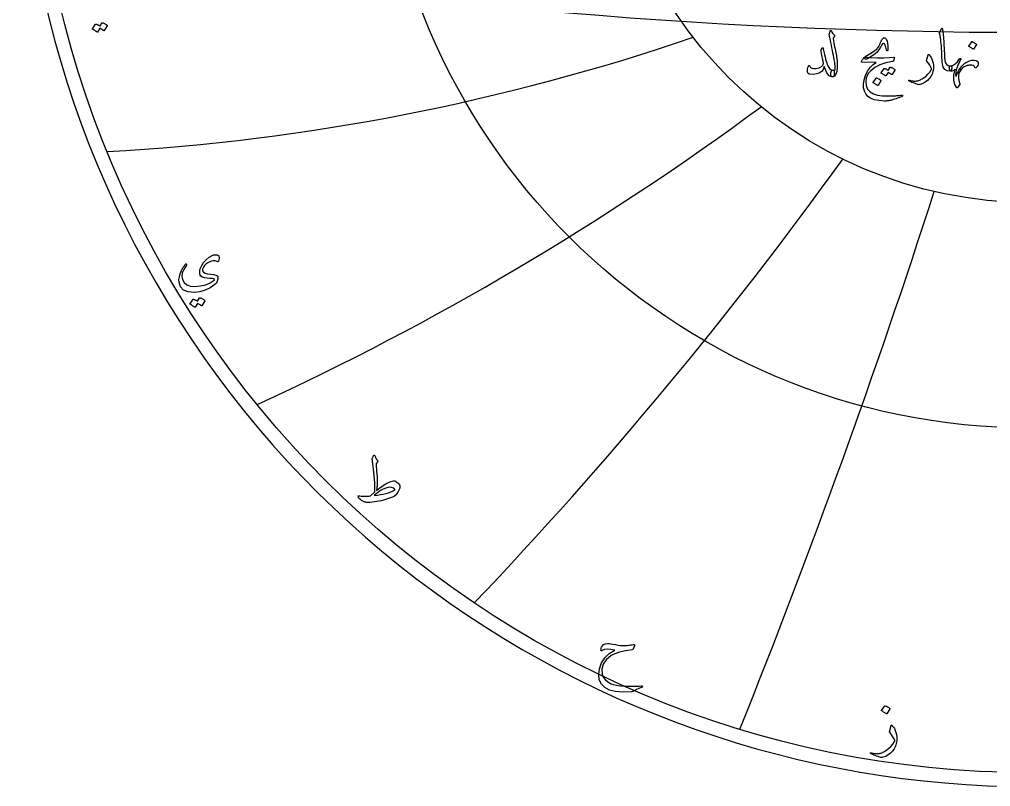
# Model space of a CAD drawing. Header units: millimetres. Extents: x -57 to 57, y -57 to 58.
# Drawn here: x -56.6 to -2.2, y -56.6 to -13.7 of the extents above; entities that cross this region are included whole.
import ezdxf

# ---------------------------------------------------------------- set-up
doc = ezdxf.new("R2010")
doc.units = ezdxf.units.MM
for name, color, linetype in [('CUT_OUTER', 1, 'Continuous'), ('ENGRAVE', 7, 'Continuous'), ('ENGRAVE_FINE', 8, 'Continuous'), ('TEXT', 5, 'Continuous')]:
    doc.layers.add(name, color=color, linetype=linetype)

msp = doc.modelspace()

# ---------------------------------------------------------------- linework, layer by layer
at = {"layer": 'CUT_OUTER'}
msp.add_arc((-0.0002, -0.0001), 56.5799, 134.29662, 87.80179, dxfattribs=at)
at = {"layer": 'ENGRAVE'}
for radius in [55.8, 36.5261, 23.9096]:
    msp.add_circle((0, 0), radius, dxfattribs=at)
for centre, radius, start, end in [((-58.5192, 101.3583), 122.6057, 273.200226, 288.860771), ((-110.1946, 110.1946), 160.062, 294.709191, 306.454599), ((-202.2435, 116.7653), 236.3699, 316.377737, 324.208009), ((-450.8833, 120.8138), 468.2156, 338.159472, 342.074608)]:
    msp.add_arc(centre, radius, start, end, dxfattribs=at)
at = {"layer": 'ENGRAVE_FINE'}
msp.add_arc((0, 291.4041), 305.7921, 259.637891, 280.362109, dxfattribs=at)
at = {"layer": 'TEXT'}
for points in [[(-51.9536, -13.8532), (-51.9492, -13.8488), (-51.943, -13.8461), (-51.9351, -13.8453), (-51.9254, -13.8461), (-51.8908, -13.8591), (-51.8572, -13.8734), (-51.8248, -13.889), (-51.7934, -13.906), (-51.763, -13.9245), (-51.7332, -13.9447), (-51.704, -13.9667), (-51.6755, -13.9905), (-51.67, -13.9977), (-51.6676, -14.0054), (-51.6683, -14.0136), (-51.672, -14.0221), (-51.841, -14.2897), (-51.8456, -14.2932), (-51.8524, -14.2932), (-51.8614, -14.2897), (-51.8726, -14.2826), (-51.8803, -14.2761), (-51.8929, -14.2672), (-51.9103, -14.2559), (-51.9325, -14.2421), (-51.9598, -14.2258), (-51.9923, -14.2065), (-52.0302, -14.1844), (-52.0733, -14.1594), (-52.207, -14.3671), (-52.2132, -14.3735), (-52.2211, -14.375), (-52.2308, -14.3717), (-52.2422, -14.3636), (-52.2521, -14.3565), (-52.2678, -14.346), (-52.2891, -14.3319), (-52.3162, -14.3143), (-52.3494, -14.2932), (-52.3892, -14.2685), (-52.4356, -14.2404), (-52.4886, -14.2087), (-52.4941, -14.2034), (-52.4966, -14.1981), (-52.4959, -14.1929), (-52.4922, -14.1876), (-52.3197, -13.9306), (-52.3153, -13.9262), (-52.3091, -13.9236), (-52.3012, -13.9227), (-52.2915, -13.9236), (-52.262, -13.9332), (-52.2334, -13.9443), (-52.2057, -13.9569), (-52.1789, -13.9711), (-52.1529, -13.9866), (-52.1278, -14.0032), (-52.1036, -14.0209), (-52.0803, -14.0397)], [(-11.2233, -14.3156), (-11.2173, -14.2997), (-11.2093, -14.2884), (-11.1992, -14.2816), (-11.187, -14.2793), (-11.1761, -14.2812), (-11.1664, -14.2867), (-11.1579, -14.296), (-11.1507, -14.309), (-11.1214, -14.376), (-11.0863, -14.4352), (-11.0455, -14.4866), (-10.9989, -14.5301), (-10.9836, -14.5493), (-10.9774, -14.5705), (-10.9803, -14.5938), (-10.9923, -14.6192), (-11.0007, -14.6324), (-11.0092, -14.6456), (-11.018, -14.6588), (-11.0269, -14.672), (-11.0359, -14.6852), (-11.0447, -14.6984), (-11.0532, -14.7116), (-11.0616, -14.7248), (-11.0597, -14.7568), (-11.0443, -14.8461), (-11.0152, -14.9927), (-10.9725, -15.1967), (-10.9488, -15.3088), (-10.9271, -15.4141), (-10.9075, -15.5126), (-10.89, -15.6043), (-10.8747, -15.6889), (-10.8619, -15.7664), (-10.8516, -15.8366), (-10.8438, -15.8996), (-10.8378, -15.959), (-10.8331, -16.0184), (-10.8296, -16.0778), (-10.8273, -16.1372), (-10.8263, -16.1968), (-10.8265, -16.2568), (-10.8279, -16.3173), (-10.8306, -16.3781), (-10.8535, -16.5821), (-10.8991, -16.732), (-10.9673, -16.8279), (-11.0583, -16.8698), (-11.1033, -16.8711), (-11.1391, -16.8583), (-11.166, -16.8315), (-11.1837, -16.7906), (-11.1928, -16.7426), (-11.1936, -16.6941), (-11.1862, -16.6452), (-11.1705, -16.5959), (-11.1495, -16.5503), (-11.1259, -16.5192), (-11.1, -16.5025), (-11.0715, -16.5002), (-11.0495, -16.5018), (-11.0298, -16.5031), (-11.0124, -16.5042), (-10.9972, -16.5052), (-10.9842, -16.5055), (-10.9729, -16.5048), (-10.9635, -16.503), (-10.956, -16.5002), (-10.9411, -16.4511), (-10.9362, -16.3765), (-10.9411, -16.2762), (-10.956, -16.1504), (-10.9673, -16.0757), (-10.9816, -15.99), (-10.9987, -15.8933), (-11.0187, -15.7858), (-11.0414, -15.6671), (-11.0665, -15.537), (-11.0942, -15.3956), (-11.1243, -15.2429), (-11.154, -15.0936), (-11.1804, -14.9624), (-11.2035, -14.8494), (-11.2233, -14.7545), (-11.2396, -14.6778), (-11.2522, -14.6192), (-11.261, -14.5788), (-11.2662, -14.5565), (-11.2705, -14.5274), (-11.2703, -14.4963), (-11.2656, -14.4631), (-11.2563, -14.4278), (-11.25, -14.4102), (-11.2443, -14.3936), (-11.2393, -14.378), (-11.2348, -14.3635), (-11.231, -14.35), (-11.2278, -14.3375), (-11.2253, -14.326), (-11.2233, -14.3156)], [(-4.9863, -14.1803), (-4.9799, -14.1704), (-4.9739, -14.1638), (-4.9684, -14.1605), (-4.9632, -14.1605), (-4.9554, -14.1648), (-4.9483, -14.1778), (-4.9422, -14.1995), (-4.9368, -14.2298), (-4.9096, -14.4763), (-4.8873, -14.7042), (-4.87, -14.9135), (-4.8576, -15.1043), (-4.8497, -15.2675), (-4.8423, -15.4137), (-4.8356, -15.543), (-4.8295, -15.6554), (-4.8243, -15.7509), (-4.8201, -15.8295), (-4.8169, -15.8912), (-4.8147, -15.9359), (-4.7854, -16.07), (-4.7206, -16.1686), (-4.6204, -16.2317), (-4.4847, -16.2593), (-4.447, -16.2692), (-4.4228, -16.2923), (-4.4123, -16.3286), (-4.4154, -16.3781), (-4.4309, -16.4561), (-4.4476, -16.5118), (-4.4655, -16.5452), (-4.4847, -16.5563), (-4.6757, -16.5312), (-4.8163, -16.4557), (-4.9067, -16.3299), (-4.9467, -16.1537), (-4.953, -16.0695), (-4.9587, -15.985), (-4.9637, -15.9003), (-4.9681, -15.8155), (-4.9722, -15.7304), (-4.976, -15.6451), (-4.9796, -15.5596), (-4.983, -15.4739), (-4.9892, -15.3105), (-4.9978, -15.1633), (-5.009, -15.0324), (-5.0226, -14.9179), (-5.0387, -14.8078), (-5.0572, -14.6906), (-5.0783, -14.5661), (-5.1018, -14.4344), (-5.1049, -14.4107), (-5.1043, -14.389), (-5.0999, -14.3694), (-5.0919, -14.3519)], [(-9.3654, -15.8435), (-9.3458, -15.8205), (-9.3233, -15.7977), (-9.298, -15.7751), (-9.2697, -15.7528), (-9.2386, -15.7304), (-9.2045, -15.7078), (-9.1676, -15.685), (-9.1278, -15.662), (-8.9512, -15.5577), (-8.8077, -15.4657), (-8.6971, -15.3861), (-8.6196, -15.3188), (-8.5596, -15.2526), (-8.5082, -15.1827), (-8.4655, -15.1091), (-8.4315, -15.0317), (-8.4168, -14.993), (-8.4022, -14.9562), (-8.3879, -14.9213), (-8.3737, -14.8882), (-8.36, -14.8573), (-8.3469, -14.8292), (-8.3345, -14.8037), (-8.3226, -14.7809), (-8.2964, -14.7419), (-8.2673, -14.7141), (-8.2354, -14.6974), (-8.2005, -14.6918), (-8.1665, -14.6974), (-8.1337, -14.7141), (-8.1021, -14.7419), (-8.0718, -14.7809), (-8.0341, -14.87), (-8.0099, -14.9987), (-7.9994, -15.167), (-8.0025, -15.3749), (-8.0046, -15.3937), (-8.0107, -15.4071), (-8.0211, -15.4151), (-8.0355, -15.4178), (-8.0503, -15.4149), (-8.0619, -15.4063), (-8.0701, -15.3918), (-8.0751, -15.3716), (-8.1005, -15.2128), (-8.137, -15.0994), (-8.1846, -15.0313), (-8.2434, -15.0086), (-8.2585, -15.0113), (-8.2739, -15.0193), (-8.2898, -15.0327), (-8.3061, -15.0515), (-8.3133, -15.0628), (-8.3218, -15.0767), (-8.3315, -15.0933), (-8.3424, -15.1126), (-8.3546, -15.1345), (-8.368, -15.1592), (-8.3826, -15.1865), (-8.3985, -15.2165), (-8.493, -15.3712), (-8.6212, -15.5152), (-8.7834, -15.6484), (-8.9793, -15.7709), (-8.9814, -15.7722), (-8.9875, -15.7759), (-8.9979, -15.7821), (-9.0123, -15.7907), (-9.0309, -15.8019), (-9.0535, -15.8155), (-9.0804, -15.8316), (-9.1113, -15.8501), (-9.1767, -15.8794), (-9.2408, -15.8881), (-9.3037, -15.8761), (-9.3654, -15.8435)], [(-3.3066, -14.9129), (-3.3025, -14.9088), (-3.2967, -14.9063), (-3.2893, -14.9055), (-3.2802, -14.9063), (-3.2161, -14.9323), (-3.1556, -14.9641), (-3.0989, -15.0016), (-3.0459, -15.0449), (-3.0407, -15.0515), (-3.0385, -15.0581), (-3.0391, -15.0647), (-3.0426, -15.0713), (-3.1977, -15.3221), (-3.2035, -15.3281), (-3.2109, -15.3295), (-3.22, -15.3264), (-3.2307, -15.3188), (-3.24, -15.3122), (-3.2546, -15.3023), (-3.2746, -15.2891), (-3.3, -15.2726), (-3.3311, -15.2528), (-3.3685, -15.2297), (-3.412, -15.2033), (-3.4617, -15.1736), (-3.4683, -15.1687), (-3.4716, -15.1637), (-3.4716, -15.1588), (-3.4683, -15.1538)], [(-11.0616, -16.8731), (-11.1282, -16.8692), (-11.1862, -16.8574), (-11.2355, -16.8378), (-11.2761, -16.8104), (-11.3514, -16.7277), (-11.4221, -16.6149), (-11.4883, -16.472), (-11.55, -16.2989), (-11.5927, -16.4095), (-11.635, -16.4969), (-11.6768, -16.5613), (-11.7183, -16.6025), (-11.847, -16.6712), (-11.9955, -16.7155), (-12.1638, -16.7355), (-12.3519, -16.7312), (-12.4051, -16.7184), (-12.4459, -16.69), (-12.4744, -16.6458), (-12.4905, -16.586), (-12.4948, -16.5157), (-12.488, -16.44), (-12.4701, -16.3589), (-12.441, -16.2725), (-12.4352, -16.2608), (-12.4278, -16.2519), (-12.4187, -16.2459), (-12.408, -16.2428), (-12.3944, -16.2432), (-12.3832, -16.2478), (-12.3746, -16.2564), (-12.3684, -16.2692), (-12.3179, -16.3433), (-12.2422, -16.3905), (-12.1413, -16.4109), (-12.0153, -16.4045), (-11.8404, -16.3643), (-11.7117, -16.303), (-11.6292, -16.2207), (-11.5929, -16.1174), (-11.7282, -15.4706), (-11.7327, -15.4409), (-11.7331, -15.4145), (-11.7294, -15.3914), (-11.7216, -15.3716), (-11.6655, -15.2726), (-11.6575, -15.2596), (-11.6498, -15.2503), (-11.6426, -15.2448), (-11.6358, -15.2429), (-11.6265, -15.2479), (-11.6185, -15.2594), (-11.6117, -15.2776), (-11.6061, -15.3023), (-11.5732, -15.4674), (-11.5405, -15.6195), (-11.508, -15.7586), (-11.4757, -15.8848), (-11.4441, -15.9979), (-11.4135, -16.098), (-11.3839, -16.1852), (-11.3553, -16.2593), (-11.3027, -16.3548), (-11.2373, -16.4268), (-11.1592, -16.4753), (-11.0682, -16.5002), (-11.0426, -16.5089), (-11.022, -16.5283), (-11.0063, -16.5584), (-10.9956, -16.5992), (-10.9927, -16.6208), (-10.9906, -16.6425), (-10.9894, -16.6645), (-10.989, -16.6867), (-10.9898, -16.709), (-10.9923, -16.7316), (-10.9964, -16.7544), (-11.0022, -16.7774), (-11.0158, -16.8193), (-11.0302, -16.8492), (-11.0455, -16.8671), (-11.0616, -16.8731)], [(-5.7453, -15.6356), (-5.7434, -15.6296), (-5.7412, -15.6249), (-5.7385, -15.6214), (-5.7354, -15.6191), (-5.7261, -15.6183), (-5.7148, -15.6224), (-5.7014, -15.6315), (-5.6859, -15.6455), (-5.6257, -15.7171), (-5.5737, -15.7998), (-5.53, -15.8936), (-5.4945, -15.9986), (-5.4669, -16.1116), (-5.4499, -16.223), (-5.4438, -16.3327), (-5.4483, -16.4408), (-5.4776, -16.5831), (-5.5258, -16.7197), (-5.5931, -16.8504), (-5.6793, -16.9754), (-5.7824, -17.0886), (-5.9004, -17.1808), (-6.0332, -17.252), (-6.1809, -17.3021), (-6.2205, -17.3106), (-6.2601, -17.3128), (-6.2997, -17.3089), (-6.3393, -17.2988), (-6.4306, -17.267), (-6.513, -17.2374), (-6.5865, -17.21), (-6.6511, -17.185), (-6.7067, -17.1622), (-6.753, -17.1417), (-6.7901, -17.1234), (-6.8178, -17.1074), (-6.8236, -17.1025), (-6.8277, -17.0975), (-6.8302, -17.0926), (-6.831, -17.0876), (-6.8304, -17.0812), (-6.8285, -17.0752), (-6.8254, -17.0697), (-6.8211, -17.0645), (-6.8155, -17.0606), (-6.8087, -17.0587), (-6.8007, -17.0589), (-6.7914, -17.0612), (-6.7349, -17.0764), (-6.6808, -17.0889), (-6.6293, -17.0987), (-6.5802, -17.1058), (-6.5332, -17.1102), (-6.4878, -17.112), (-6.4441, -17.111), (-6.402, -17.1074), (-6.36, -17.1007), (-6.3166, -17.0905), (-6.2718, -17.0768), (-6.2254, -17.0596), (-6.1777, -17.0386), (-6.1285, -17.0138), (-6.0779, -16.985), (-6.0258, -16.9523), (-5.8796, -16.8471), (-5.7544, -16.7329), (-5.6502, -16.6095), (-5.5671, -16.4771), (-5.5617, -16.4664), (-5.5588, -16.454), (-5.5584, -16.44), (-5.5605, -16.4243), (-5.5951, -16.3317), (-5.6496, -16.2288), (-5.7238, -16.1156), (-5.8179, -15.992), (-5.822, -15.9842), (-5.8245, -15.9772), (-5.8253, -15.971), (-5.8245, -15.9656)], [(-9.009, -15.7874), (-8.5856, -15.8023), (-8.2195, -15.8039), (-7.9107, -15.7924), (-7.6593, -15.7676), (-7.6516, -15.7667), (-7.6449, -15.7672), (-7.6392, -15.7692), (-7.6345, -15.7726), (-7.6311, -15.7772), (-7.6292, -15.7829), (-7.6287, -15.7896), (-7.6296, -15.7973), (-7.6361, -15.8274), (-7.6424, -15.8551), (-7.6485, -15.8802), (-7.6543, -15.9029), (-7.66, -15.9231), (-7.6655, -15.9409), (-7.6707, -15.9561), (-7.6758, -15.9689), (-7.6865, -15.9893), (-7.6989, -16.0044), (-7.7129, -16.0141), (-7.7286, -16.0184), (-8.1097, -16.0875), (-8.4414, -16.1958), (-8.7235, -16.3433), (-8.9562, -16.5299), (-9.0738, -16.6642), (-9.1591, -16.8063), (-9.2124, -16.9562), (-9.2334, -17.114), (-9.2132, -17.3617), (-9.1327, -17.5636), (-8.9921, -17.7198), (-8.7912, -17.8301), (-8.687, -17.8635), (-8.5726, -17.8912), (-8.4478, -17.913), (-8.3127, -17.9291), (-8.1675, -17.9396), (-8.0124, -17.9448), (-7.8474, -17.9446), (-7.6725, -17.939), (-7.6103, -17.9355), (-7.5492, -17.9316), (-7.489, -17.9273), (-7.4299, -17.9225), (-7.3723, -17.9174), (-7.3165, -17.9118), (-7.2626, -17.9058), (-7.2105, -17.8994), (-7.1946, -17.8986), (-7.1833, -17.9027), (-7.1765, -17.9118), (-7.1742, -17.9258), (-7.1754, -17.9421), (-7.1791, -17.9547), (-7.1853, -17.9636), (-7.194, -17.9687), (-7.2872, -18.0081), (-7.3755, -18.0438), (-7.4588, -18.0758), (-7.5372, -18.104), (-7.6104, -18.1288), (-7.6783, -18.1502), (-7.7408, -18.1684), (-7.7979, -18.1832), (-7.8516, -18.1941), (-7.9039, -18.2038), (-7.9548, -18.2123), (-8.0041, -18.2195), (-8.0523, -18.2251), (-8.0994, -18.2286), (-8.1455, -18.23), (-8.1906, -18.2294), (-8.4983, -18.2055), (-8.7549, -18.1535), (-8.9603, -18.0735), (-9.1146, -17.9654), (-9.2278, -17.8303), (-9.3068, -17.6725), (-9.3516, -17.4921), (-9.3621, -17.2889), (-9.3297, -17.0369), (-9.2524, -16.7923), (-9.1301, -16.5551), (-8.9628, -16.3253), (-8.8974, -16.2558), (-8.8234, -16.1892), (-8.7407, -16.1255), (-8.6493, -16.0646), (-9.4479, -16.058), (-9.4671, -16.0498), (-9.4751, -16.0349), (-9.472, -16.0135), (-9.4578, -15.9854), (-9.431, -15.9446), (-9.4066, -15.9079), (-9.3848, -15.8753), (-9.3654, -15.8468), (-9.3485, -15.8227), (-9.334, -15.8031), (-9.3221, -15.788), (-9.3126, -15.7775), (-9.2911, -15.7757), (-9.2334, -15.7767), (-9.1393, -15.7806), (-9.009, -15.7874)], [(-3.9567, -16.5299), (-3.993, -16.6079), (-4.0194, -16.69), (-4.0359, -16.7762), (-4.0425, -16.8665), (-4.0396, -16.9606), (-4.0276, -17.0579), (-4.0066, -17.1586), (-3.9765, -17.2625), (-3.9728, -17.2763), (-3.9715, -17.2881), (-3.9728, -17.2978), (-3.9765, -17.3054), (-4.0953, -17.4737), (-4.1062, -17.4859), (-4.1159, -17.4927), (-4.1244, -17.4941), (-4.1316, -17.4902), (-4.2446, -17.2965), (-4.2999, -17.0587), (-4.2974, -16.7768), (-4.2372, -16.4507), (-4.2947, -16.4969), (-4.3552, -16.5299), (-4.4185, -16.5497), (-4.4847, -16.5563), (-4.4989, -16.552), (-4.5119, -16.539), (-4.5237, -16.5173), (-4.5342, -16.487), (-4.5402, -16.4688), (-4.5449, -16.4503), (-4.5484, -16.4316), (-4.5507, -16.4128), (-4.5523, -16.3939), (-4.554, -16.3752), (-4.5556, -16.3568), (-4.5573, -16.3385), (-4.5552, -16.3051), (-4.5424, -16.2808), (-4.5189, -16.2655), (-4.4847, -16.2593), (-4.35, -16.2292), (-4.2232, -16.1554), (-4.1042, -16.0378), (-3.993, -15.8765), (-3.9779, -15.8561), (-3.9625, -15.8443), (-3.9466, -15.8412), (-3.9303, -15.8468), (-3.9183, -15.8573), (-3.9121, -15.8691), (-3.9117, -15.8821), (-3.9171, -15.8963), (-3.9463, -15.9479), (-3.9744, -16.0003), (-4.0016, -16.0535), (-4.0276, -16.1075), (-4.0527, -16.1624), (-4.0767, -16.2181), (-4.0997, -16.2746), (-4.1217, -16.3319), (-4.1704, -16.488), (-4.1976, -16.6231), (-4.2034, -16.7372), (-4.1877, -16.8302), (-4.1863, -16.8331), (-4.1852, -16.8352), (-4.1846, -16.8364), (-4.1844, -16.8368), (-4.1842, -16.8364), (-4.1836, -16.8352), (-4.1825, -16.8331), (-4.1811, -16.8302), (-4.161, -16.7829), (-4.1403, -16.7366), (-4.1189, -16.6913), (-4.0969, -16.6471), (-4.0742, -16.6037), (-4.0503, -16.5609), (-4.0255, -16.5187), (-3.9996, -16.4771), (-3.9808, -16.4482), (-3.9641, -16.4309), (-3.9495, -16.4251), (-3.9369, -16.4309), (-3.9307, -16.4433), (-3.9319, -16.4639), (-3.9406, -16.4928), (-3.9567, -16.5299)], [(-3.1251, -16.3517), (-3.1678, -16.2849), (-3.2233, -16.2395), (-3.2915, -16.2156), (-3.3726, -16.2131), (-3.4186, -16.219), (-3.4642, -16.2267), (-3.5093, -16.2363), (-3.5541, -16.2478), (-3.5984, -16.2615), (-3.6424, -16.2779), (-3.6859, -16.297), (-3.729, -16.3187), (-3.8028, -16.3682), (-3.8725, -16.4375), (-3.9381, -16.5266), (-3.9996, -16.6355), (-4.0171, -16.6601), (-4.0334, -16.6743), (-4.0485, -16.6782), (-4.0623, -16.6718), (-4.0739, -16.659), (-4.0788, -16.6438), (-4.0771, -16.626), (-4.0689, -16.6058), (-4.0563, -16.5792), (-4.045, -16.5555), (-4.0349, -16.5347), (-4.026, -16.5167), (-4.0182, -16.5015), (-4.0111, -16.4887), (-4.005, -16.4784), (-3.9996, -16.4705), (-3.9511, -16.3975), (-3.9014, -16.3303), (-3.8505, -16.2688), (-3.7983, -16.2131), (-3.7449, -16.163), (-3.6902, -16.1182), (-3.6343, -16.0788), (-3.5772, -16.0448), (-3.4306, -15.9782), (-3.2942, -15.9433), (-3.1682, -15.9402), (-3.0525, -15.9689), (-3.0032, -15.9939), (-2.9675, -16.0258), (-2.9455, -16.0648), (-2.937, -16.1108), (-2.942, -16.1735), (-2.9601, -16.2329), (-2.9915, -16.289), (-3.036, -16.3418), (-3.0651, -16.3647), (-3.0896, -16.374), (-3.1096, -16.3697), (-3.1251, -16.3517)], [(-7.8639, -16.3385), (-7.8598, -16.3344), (-7.854, -16.3319), (-7.8466, -16.3311), (-7.8375, -16.3319), (-7.805, -16.3441), (-7.7736, -16.3575), (-7.7431, -16.3721), (-7.7137, -16.388), (-7.6852, -16.4053), (-7.6572, -16.4243), (-7.6299, -16.4449), (-7.6032, -16.4672), (-7.598, -16.474), (-7.5958, -16.4812), (-7.5964, -16.4889), (-7.5999, -16.4969), (-7.7583, -16.7477), (-7.7626, -16.751), (-7.769, -16.751), (-7.7775, -16.7477), (-7.788, -16.7411), (-7.7952, -16.735), (-7.807, -16.7267), (-7.8233, -16.7161), (-7.8441, -16.7032), (-7.8697, -16.6878), (-7.9002, -16.6698), (-7.9357, -16.649), (-7.9761, -16.6256), (-8.1015, -16.8203), (-8.1073, -16.8263), (-8.1147, -16.8277), (-8.1238, -16.8246), (-8.1345, -16.817), (-8.1438, -16.8104), (-8.1584, -16.8005), (-8.1784, -16.7873), (-8.2038, -16.7708), (-8.2349, -16.751), (-8.2723, -16.7279), (-8.3158, -16.7015), (-8.3655, -16.6718), (-8.3707, -16.6669), (-8.3729, -16.6619), (-8.3723, -16.657), (-8.3688, -16.652), (-8.2071, -16.4111), (-8.203, -16.407), (-8.1972, -16.4045), (-8.1898, -16.4037), (-8.1807, -16.4045), (-8.1531, -16.4135), (-8.1262, -16.4239), (-8.1003, -16.4358), (-8.0751, -16.4491), (-8.0508, -16.4636), (-8.0272, -16.4792), (-8.0046, -16.4958), (-7.9827, -16.5134)], [(-8.6559, -16.9424), (-8.6518, -16.9383), (-8.646, -16.9358), (-8.6386, -16.935), (-8.6295, -16.9358), (-8.5654, -16.9618), (-8.5049, -16.9936), (-8.4482, -17.0311), (-8.3952, -17.0744), (-8.39, -17.081), (-8.3878, -17.0876), (-8.3884, -17.0942), (-8.3919, -17.1008), (-8.547, -17.3516), (-8.5528, -17.3576), (-8.5602, -17.359), (-8.5693, -17.3559), (-8.58, -17.3483), (-8.5893, -17.3417), (-8.6039, -17.3318), (-8.6239, -17.3186), (-8.6493, -17.3021), (-8.6804, -17.2823), (-8.7178, -17.2592), (-8.7613, -17.2328), (-8.811, -17.2031), (-8.8176, -17.1982), (-8.8209, -17.1932), (-8.8209, -17.1883), (-8.8176, -17.1833)], [(-45.5113, -27.2111), (-45.6252, -27.173), (-45.7524, -27.1715), (-45.8927, -27.2064), (-46.0463, -27.2779), (-46.1438, -27.3461), (-46.2249, -27.4275), (-46.2898, -27.5221), (-46.3385, -27.6299), (-46.3433, -27.6515), (-46.3437, -27.6739), (-46.3398, -27.6973), (-46.3314, -27.7215), (-46.2755, -27.7967), (-46.1818, -27.8535), (-46.0503, -27.8917), (-45.8809, -27.9115), (-45.7137, -27.9294), (-45.5922, -27.9617), (-45.5165, -28.0086), (-45.4866, -28.0699), (-45.4833, -28.1984), (-45.5086, -28.3128), (-45.5625, -28.4131), (-45.645, -28.4994), (-45.907, -28.6782), (-46.1862, -28.81), (-46.4826, -28.8947), (-46.7961, -28.9323), (-47.1384, -28.9086), (-47.3945, -28.8056), (-47.5643, -28.6235), (-47.6479, -28.3621), (-47.6527, -28.2187), (-47.6321, -28.0629), (-47.5859, -27.8948), (-47.5141, -27.7144), (-47.4892, -27.6643), (-47.4635, -27.6159), (-47.4372, -27.5692), (-47.4103, -27.5243), (-47.3825, -27.481), (-47.3535, -27.439), (-47.3235, -27.3983), (-47.2924, -27.3589), (-47.2757, -27.3426), (-47.2607, -27.336), (-47.2475, -27.3391), (-47.2361, -27.3519), (-47.2297, -27.3677), (-47.2281, -27.3835), (-47.2314, -27.3994), (-47.2396, -27.4152), (-47.3843, -27.6484), (-47.4701, -27.8587), (-47.497, -28.0462), (-47.4649, -28.2107), (-47.3615, -28.3841), (-47.2097, -28.5064), (-47.0095, -28.5777), (-46.7609, -28.5979), (-46.4423, -28.5726), (-46.1554, -28.5073), (-45.9002, -28.4019), (-45.6767, -28.2565), (-45.6633, -28.2442), (-45.6582, -28.2319), (-45.6615, -28.2195), (-45.6732, -28.2072), (-45.7205, -28.1843), (-45.8025, -28.165), (-45.9194, -28.1491), (-46.0709, -28.1368), (-46.2252, -28.1179), (-46.3429, -28.0823), (-46.424, -28.0299), (-46.4687, -27.9608), (-46.4894, -27.8796), (-46.4951, -27.7945), (-46.4859, -27.7054), (-46.4617, -27.6123), (-46.3831, -27.4295), (-46.2742, -27.2612), (-46.135, -27.1074), (-45.9653, -26.9682), (-45.9202, -26.9352), (-45.8765, -26.9066), (-45.834, -26.8824), (-45.7929, -26.8626), (-45.7533, -26.847), (-45.7154, -26.8353), (-45.6793, -26.8276), (-45.645, -26.8239), (-45.5108, -26.8364), (-45.4285, -26.8951), (-45.3982, -27.0001), (-45.4197, -27.1512), (-45.436, -27.1919), (-45.4567, -27.2155), (-45.4818, -27.2218), (-45.5113, -27.2111)], [(-46.4969, -29.2421), (-46.4925, -29.2377), (-46.4863, -29.2351), (-46.4784, -29.2342), (-46.4687, -29.2351), (-46.434, -29.248), (-46.4005, -29.2623), (-46.368, -29.278), (-46.3367, -29.2949), (-46.3062, -29.3134), (-46.2764, -29.3336), (-46.2473, -29.3556), (-46.2188, -29.3794), (-46.2133, -29.3866), (-46.2109, -29.3943), (-46.2115, -29.4025), (-46.2153, -29.4111), (-46.3842, -29.6786), (-46.3888, -29.6821), (-46.3957, -29.6821), (-46.4047, -29.6786), (-46.4159, -29.6715), (-46.4236, -29.665), (-46.4361, -29.6561), (-46.4535, -29.6448), (-46.4757, -29.6311), (-46.503, -29.6147), (-46.5356, -29.5954), (-46.5734, -29.5733), (-46.6165, -29.5483), (-46.7503, -29.756), (-46.7565, -29.7624), (-46.7644, -29.7639), (-46.7741, -29.7606), (-46.7855, -29.7525), (-46.7954, -29.7455), (-46.811, -29.7349), (-46.8324, -29.7208), (-46.8594, -29.7032), (-46.8926, -29.6821), (-46.9325, -29.6575), (-46.9789, -29.6293), (-47.0319, -29.5976), (-47.0374, -29.5923), (-47.0398, -29.5871), (-47.0392, -29.5818), (-47.0354, -29.5765), (-46.8629, -29.3195), (-46.8585, -29.3151), (-46.8524, -29.3125), (-46.8445, -29.3116), (-46.8348, -29.3125), (-46.8053, -29.3221), (-46.7767, -29.3332), (-46.749, -29.3458), (-46.7221, -29.36), (-46.6962, -29.3755), (-46.6711, -29.3921), (-46.6469, -29.4098), (-46.6236, -29.4287)], [(-36.841, -38.2313), (-36.8243, -38.1931), (-36.8093, -38.1592), (-36.7961, -38.1297), (-36.7847, -38.1046), (-36.7752, -38.0842), (-36.7679, -38.0685), (-36.7629, -38.0578), (-36.76, -38.0518), (-36.7541, -38.0441), (-36.7468, -38.0386), (-36.7382, -38.0353), (-36.7283, -38.0342), (-36.7202, -38.0355), (-36.7134, -38.0395), (-36.7079, -38.0461), (-36.7037, -38.0553), (-36.6852, -38.1002), (-36.6685, -38.1398), (-36.6535, -38.1741), (-36.6403, -38.2032), (-36.6327, -38.2159), (-36.6241, -38.2296), (-36.6143, -38.2441), (-36.6034, -38.2595), (-36.5912, -38.2758), (-36.5774, -38.2929), (-36.5621, -38.311), (-36.5453, -38.3299), (-36.5347, -38.349), (-36.5312, -38.3677), (-36.5347, -38.386), (-36.5453, -38.4038), (-36.6122, -38.4918), (-36.6212, -38.5061), (-36.6271, -38.5209), (-36.63, -38.536), (-36.6298, -38.5517), (-36.5955, -38.9391), (-36.5735, -39.253), (-36.5638, -39.4935), (-36.5664, -39.6605), (-36.57, -39.7228), (-36.5739, -39.7797), (-36.578, -39.8311), (-36.5823, -39.8769), (-36.5868, -39.9175), (-36.5915, -39.9531), (-36.5964, -39.9835), (-36.6016, -40.0089), (-36.4963, -39.9284), (-36.3988, -39.8558), (-36.3089, -39.7911), (-36.2267, -39.7344), (-36.1525, -39.6853), (-36.0864, -39.6437), (-36.0284, -39.6096), (-35.9786, -39.583), (-35.8899, -39.5434), (-35.807, -39.5126), (-35.7298, -39.4906), (-35.6583, -39.4774), (-35.6204, -39.4763), (-35.5808, -39.4836), (-35.5395, -39.4992), (-35.4963, -39.5232), (-35.411, -39.5837), (-35.3485, -39.642), (-35.3089, -39.6981), (-35.2922, -39.752), (-35.2933, -39.812), (-35.3071, -39.8796), (-35.3338, -39.9546), (-35.3731, -40.0371), (-35.4171, -40.1183), (-35.4576, -40.1858), (-35.4946, -40.2397), (-35.528, -40.28), (-35.5967, -40.3308), (-35.7146, -40.3882), (-35.8818, -40.4522), (-36.0983, -40.5229), (-36.2189, -40.5578), (-36.3416, -40.5889), (-36.4662, -40.6159), (-36.5928, -40.639), (-36.721, -40.6584), (-36.8502, -40.6742), (-36.9806, -40.6865), (-37.112, -40.6953), (-37.1601, -40.6857), (-37.2057, -40.6742), (-37.249, -40.661), (-37.2898, -40.6461), (-37.3286, -40.6293), (-37.3659, -40.6109), (-37.4016, -40.5906), (-37.4359, -40.5686), (-37.4959, -40.5246), (-37.5459, -40.4806), (-37.5857, -40.4366), (-37.6154, -40.3926), (-37.6317, -40.3561), (-37.6347, -40.331), (-37.6246, -40.3174), (-37.6013, -40.3152), (-37.5354, -40.323), (-37.4645, -40.3288), (-37.3884, -40.3327), (-37.3074, -40.3345), (-37.2212, -40.3344), (-37.1301, -40.3323), (-37.0338, -40.3283), (-36.9325, -40.3222), (-36.7002, -40.0934), (-36.6959, -40.0015), (-36.6936, -39.9086), (-36.6932, -39.8149), (-36.6949, -39.7203), (-36.6983, -39.6246), (-36.7033, -39.5276), (-36.7097, -39.4292), (-36.7178, -39.3296), (-36.7268, -39.2309), (-36.7363, -39.1355), (-36.7462, -39.0435), (-36.7565, -38.9547), (-36.7668, -38.869), (-36.7767, -38.7862), (-36.7862, -38.7062), (-36.7952, -38.6291), (-36.8037, -38.5577), (-36.8115, -38.4949), (-36.8186, -38.4407), (-36.8251, -38.395), (-36.831, -38.3577), (-36.8361, -38.3286), (-36.8406, -38.3076), (-36.8445, -38.2947), (-36.8469, -38.2802), (-36.8471, -38.2648), (-36.8452, -38.2485), (-36.841, -38.2313)], [(-36.0877, -39.8787), (-36.2239, -39.9352), (-36.3755, -40.0239), (-36.5424, -40.1447), (-36.7248, -40.2976), (-36.548, -40.2757), (-36.3803, -40.2487), (-36.2216, -40.2167), (-36.0719, -40.1797), (-35.9314, -40.138), (-35.8004, -40.0921), (-35.6788, -40.042), (-35.5667, -39.9878), (-35.6429, -39.8939), (-35.7551, -39.8444), (-35.9033, -39.8393), (-36.0877, -39.8787)], [(-22.1645, -48.6999), (-22.2489, -48.89), (-22.2566, -48.9025), (-22.2657, -48.912), (-22.276, -48.9184), (-22.2877, -48.9217), (-22.6782, -48.9833), (-23.0049, -49.059), (-23.2678, -49.1487), (-23.4669, -49.2526), (-23.746, -49.4803), (-23.9253, -49.7304), (-24.0048, -50.003), (-23.9843, -50.298), (-23.9223, -50.4577), (-23.8171, -50.599), (-23.6688, -50.7217), (-23.4774, -50.826), (-23.343, -50.8726), (-23.1756, -50.9105), (-22.9752, -50.9395), (-22.7417, -50.9598), (-22.6177, -50.9657), (-22.4953, -50.9694), (-22.3748, -50.971), (-22.256, -50.9703), (-22.1394, -50.9677), (-22.0254, -50.9633), (-21.9141, -50.9571), (-21.8054, -50.9492), (-21.7799, -50.9474), (-21.7597, -50.9492), (-21.7447, -50.9545), (-21.735, -50.9633), (-21.7297, -50.9741), (-21.728, -50.9853), (-21.7297, -50.9969), (-21.735, -51.009), (-21.7389, -51.0155), (-21.7434, -51.0209), (-21.7486, -51.0252), (-21.7544, -51.0284), (-21.7607, -51.0312), (-21.7671, -51.0341), (-21.7739, -51.0373), (-21.7808, -51.0407), (-21.8822, -51.0731), (-21.9717, -51.1067), (-22.0494, -51.1417), (-22.1152, -51.178), (-22.1573, -51.2042), (-22.1957, -51.2264), (-22.2304, -51.2447), (-22.2613, -51.259), (-22.288, -51.27), (-22.3101, -51.2783), (-22.3276, -51.284), (-22.3405, -51.2871), (-22.8218, -51.3049), (-23.231, -51.2704), (-23.5681, -51.1835), (-23.8329, -51.0442), (-24.0243, -50.8533), (-24.1374, -50.6148), (-24.1722, -50.3288), (-24.1286, -49.9953), (-24.0133, -49.6593), (-23.8329, -49.3731), (-23.5874, -49.1366), (-23.2768, -48.9498), (-23.4968, -48.9078), (-23.6886, -48.8979), (-23.8523, -48.9201), (-23.9878, -48.9745), (-23.9997, -48.9789), (-24.0107, -48.9815), (-24.0208, -48.9824), (-24.0301, -48.9815), (-24.0378, -48.9787), (-24.0433, -48.9736), (-24.0466, -48.9663), (-24.0477, -48.9569), (-24.0428, -48.9131), (-24.0353, -48.8698), (-24.0252, -48.8269), (-24.0125, -48.7844), (-23.9676, -48.7019), (-23.8963, -48.641), (-23.7986, -48.6016), (-23.6745, -48.5838), (-23.596, -48.5844), (-23.4977, -48.5934), (-23.3795, -48.6108), (-23.2416, -48.6366), (-23.0992, -48.6623), (-22.9679, -48.6797), (-22.8476, -48.6887), (-22.7382, -48.6894), (-22.6856, -48.6871), (-22.63, -48.6836), (-22.5712, -48.6791), (-22.5094, -48.6735), (-22.4445, -48.6666), (-22.3765, -48.6581), (-22.3055, -48.6481), (-22.2313, -48.6366), (-22.1889, -48.6352), (-22.1636, -48.6454), (-22.1554, -48.6669), (-22.1645, -48.6999)], [(-8.1696, -52.0702), (-8.1652, -52.0658), (-8.159, -52.0632), (-8.1511, -52.0623), (-8.1414, -52.0632), (-8.073, -52.0909), (-8.0085, -52.1248), (-7.948, -52.1648), (-7.8915, -52.211), (-7.886, -52.2181), (-7.8836, -52.2251), (-7.8842, -52.2321), (-7.888, -52.2392), (-8.0534, -52.5067), (-8.0596, -52.5131), (-8.0675, -52.5146), (-8.0772, -52.5113), (-8.0886, -52.5032), (-8.0985, -52.4961), (-8.1141, -52.4856), (-8.1355, -52.4715), (-8.1625, -52.4539), (-8.1958, -52.4328), (-8.2356, -52.4081), (-8.282, -52.38), (-8.335, -52.3483), (-8.3421, -52.343), (-8.3456, -52.3377), (-8.3456, -52.3325), (-8.3421, -52.3272)], [(-7.8105, -53.1649), (-7.8086, -53.1586), (-7.8061, -53.1535), (-7.8033, -53.1498), (-7.8, -53.1473), (-7.7901, -53.1465), (-7.778, -53.1509), (-7.7637, -53.1605), (-7.7472, -53.1755), (-7.6829, -53.2518), (-7.6275, -53.3401), (-7.5809, -53.4402), (-7.543, -53.5521), (-7.5135, -53.6727), (-7.4955, -53.7915), (-7.4889, -53.9085), (-7.4937, -54.0238), (-7.525, -54.1756), (-7.5765, -54.3213), (-7.6482, -54.4607), (-7.7401, -54.5941), (-7.8501, -54.7148), (-7.976, -54.8132), (-8.1177, -54.8891), (-8.2752, -54.9425), (-8.3174, -54.9516), (-8.3597, -54.954), (-8.4019, -54.9498), (-8.4441, -54.939), (-8.5415, -54.905), (-8.6294, -54.8735), (-8.7078, -54.8443), (-8.7768, -54.8176), (-8.8361, -54.7933), (-8.8855, -54.7714), (-8.925, -54.7519), (-8.9545, -54.7349), (-8.9607, -54.7296), (-8.9651, -54.7243), (-8.9677, -54.719), (-8.9686, -54.7137), (-8.968, -54.7069), (-8.966, -54.7005), (-8.9627, -54.6946), (-8.9581, -54.6891), (-8.9521, -54.6849), (-8.9449, -54.6829), (-8.9363, -54.6832), (-8.9264, -54.6856), (-8.8661, -54.7018), (-8.8085, -54.7151), (-8.7535, -54.7255), (-8.7011, -54.7331), (-8.6509, -54.7378), (-8.6025, -54.7397), (-8.5559, -54.7387), (-8.511, -54.7349), (-8.4663, -54.7277), (-8.4199, -54.7168), (-8.3721, -54.7022), (-8.3227, -54.6838), (-8.2718, -54.6615), (-8.2193, -54.635), (-8.1653, -54.6043), (-8.1097, -54.5694), (-7.9538, -54.4572), (-7.8202, -54.3353), (-7.7091, -54.2038), (-7.6205, -54.0625), (-7.6147, -54.0511), (-7.6117, -54.0379), (-7.6112, -54.0229), (-7.6134, -54.0062), (-7.6504, -53.9074), (-7.7085, -53.7977), (-7.7877, -53.6769), (-7.888, -53.5451), (-7.8924, -53.5367), (-7.895, -53.5293), (-7.8959, -53.5227), (-7.895, -53.5169)]]:
    msp.add_lwpolyline(points, close=True, dxfattribs=at)

doc.saveas('drawing.dxf')
